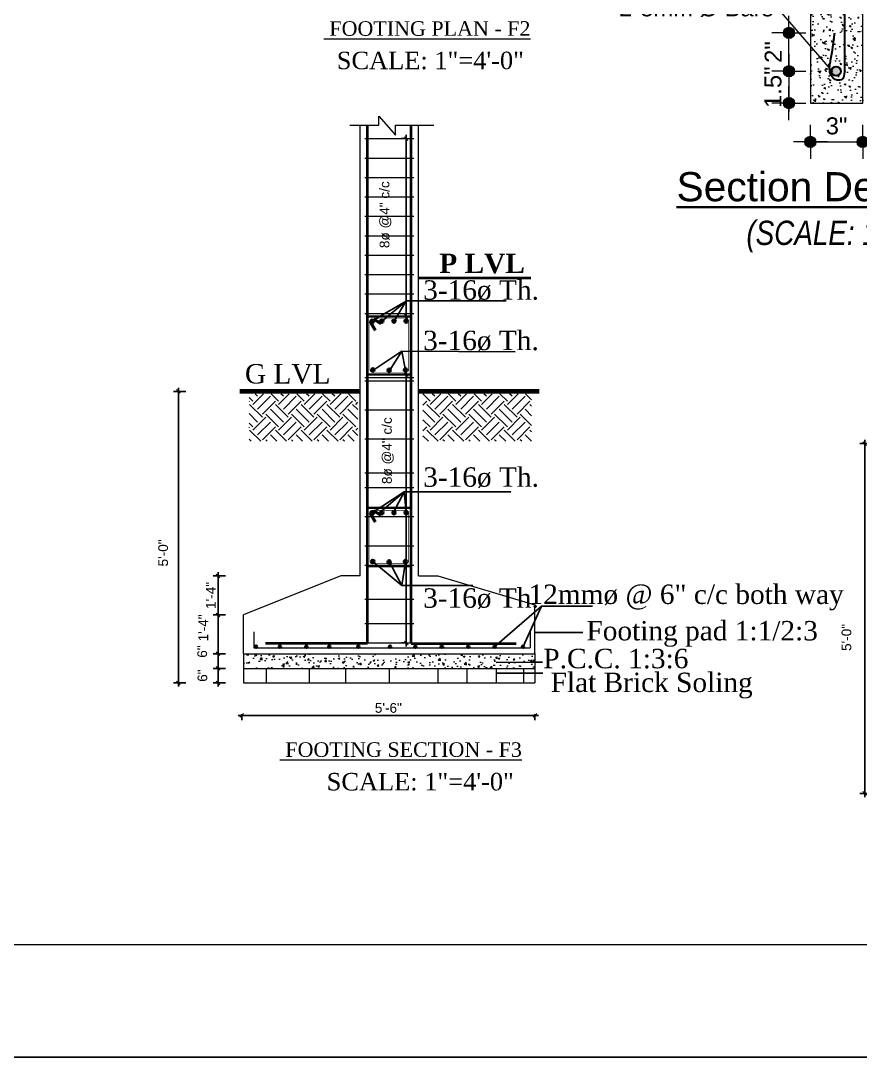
# Model space of a CAD drawing. Header units: inches. Extents: x 149715 to 156550, y -16726 to -14386.
# Drawn here: x 150400.6 to 150746.4, y -16726.3 to -16299.3 of the extents above; entities that cross this region are included whole.
import ezdxf

# ---------------------------------------------------------------- set-up
doc = ezdxf.new("R2010")
doc.units = ezdxf.units.IN
doc.header["$LTSCALE"] = 0.5
doc.header["$MEASUREMENT"] = 0
doc.header["$PDMODE"] = 66
for name, color, linetype, lineweight in [('COLUMN', 8, 'Continuous', 50), ('DIM_LINE', 165, 'Continuous', 15), ('Dimensions', 62, 'Continuous', 13), ('ELE1', 3, 'Continuous', 9), ('HACTH', 253, 'Continuous', 9), ('hatch', 9, 'Continuous', 5), ('ST-REINFOR', 201, 'Continuous', 40), ('STIRRUPS', 14, 'Continuous', 18), ('TEXT', 220, 'Continuous', 9), ('texts', 152, 'Continuous', 35), ('TRENCH', 1, 'Continuous', 35), ('WALL ELV', 20, 'Continuous', 20), ('WALL SEC', 2, 'Continuous', 35)]:
    doc.layers.add(name, color=color, linetype=linetype, lineweight=lineweight)
doc.layers.add('OUTLINE', color=116, linetype='Continuous')
doc.layers.add('REBARS', color=5, linetype='Continuous')
doc.styles.add('48', font='arial.ttf', dxfattribs={"height": 4})
doc.styles.add('arial', font='arial.ttf')
doc.styles.add('Capt 1', font='arial.ttf', dxfattribs={"height": 12})
doc.styles.add('Labels', font='arial.ttf', dxfattribs={"height": 8})
doc.styles.add('NIR', font='COPRGTL.TTF')
doc.styles.add('ordinary', font='ARIALN.TTF')
doc.styles.add('TIMES 48', font='times.ttf', dxfattribs={"height": 4})
doc.dimstyles.new('1-1n', dxfattribs={"dimtxt": 7, "dimasz": 1.75, "dimexe": 0, "dimexo": 0, "dimgap": 3, "dimtad": 1, "dimdec": 0, "dimlfac": 0.125, "dimzin": 11, "dimdsep": 46, "dimlunit": 4, "dimtxsty": 'arial', "dimblk": 'MY DOT', "dimcen": 5, "dimse1": 1, "dimse2": 1, "dimclrd": 256, "dimclre": 256, "dimclrt": 3, "dimadec": 0, "dimazin": 0, "dimtfac": 0.75, "dimtdec": 0, "dimtix": 1, "dimtmove": 0, "dimatfit": 3, "dimldrblk": 'Arrow2', "dimfxl": 0, "dimfrac": 1, "dimtolj": 1, "dimtzin": 0, "dimlwd": -1, "dimlwe": 9, "dimarcsym": 0})
doc.dimstyles.new('Copy of Standard', dxfattribs={"dimtxt": 9, "dimasz": 1, "dimexe": 1, "dimexo": 12, "dimgap": 1, "dimtad": 3, "dimdec": 0, "dimzin": 0, "dimdsep": 46, "dimlunit": 4, "dimtxsty": 'NIR', "dimcen": 0.09, "dimclrt": 2, "dimadec": 0, "dimazin": 0, "dimtfac": 1, "dimtdec": 0, "dimtofl": 0, "dimtmove": 2, "dimatfit": 0, "dimfxl": 1, "dimtolj": 1, "dimtzin": 0, "dimarcsym": 0})
doc.dimstyles.new('nir 48', dxfattribs={"dimscale": 0.5, "dimtxt": 4, "dimasz": 3, "dimexe": 4, "dimexo": 6, "dimgap": 2, "dimtad": 3, "dimdec": 0, "dimzin": 3, "dimlunit": 4, "dimtxsty": '48', "dimblk": 'OBLIQUE', "dimcen": 2.5, "dimdle": 3, "dimclrt": 3, "dimadec": 0, "dimazin": 0, "dimtfac": 1, "dimtdec": 0, "dimtmove": 2, "dimatfit": 3, "dimfxl": 1, "dimfxlon": 1, "dimarcsym": 0})

# ---------------------------------------------------------------- blocks, each defined once
blk = doc.blocks.new('MY DOT')
at = {"layer": 'Dimensions'}
blk.add_hatch(color=256, dxfattribs=at).paths.add_polyline_path([(-1.32, 0, 1), (1.32, 0, 1)])
for p, q in [((0, 0), (0, 4)), ((-4, 0), (4, 0)), ((0, 0), (0, -4))]:
    blk.add_line(p, q, dxfattribs=at)
blk.add_circle((0, 0), 1.32, dxfattribs=at)
blk = doc.blocks.new('*D132')
at = {"layer": 'Defpoints', "color": 0, "ltscale": 48, "transparency": 16777216}
for p in [(-201411.07, 8162.93), (-201389.5, 8162.93), (-201389.5, 8146.96)]:
    blk.add_point(p, dxfattribs=at)
at = {"layer": 'Dimensions', "ltscale": 48, "transparency": 16777216}
blk.add_line((-201409.32, 8146.96), (-201391.25, 8146.96), dxfattribs=at)
at = {"layer": 'Dimensions', "ltscale": 48, "transparency": 16777216, "xscale": 1.75, "yscale": 1.75, "zscale": 1.75, "rotation": 180}
blk.add_blockref('MY DOT', (-201411.07, 8146.96), dxfattribs=at)
at = {"layer": 'Dimensions', "ltscale": 48, "transparency": 16777216, "xscale": 1.75, "yscale": 1.75, "zscale": 1.75}
blk.add_blockref('MY DOT', (-201389.5, 8146.96), dxfattribs=at)
at = {"layer": 'Dimensions', "color": 3, "ltscale": 48, "transparency": 16777216, "insert": (-201400.28, 8153.53), "char_height": 7, "attachment_point": 5, "style": 'arial'}
blk.add_mtext('\\A1;3"', dxfattribs=at)
blk = doc.blocks.new('Arrow2')
for p, q in [((-4.1, 0.75), (-3.08, 0)), ((0, 0), (-4.1, 0.75)), ((-3.08, 0), (-4.1, -0.75)), ((-4.1, -0.75), (0, 0))]:
    blk.add_line(p, q)
blk.add_solid([(-4.1, 0.75), (0, 0), (-3.08, 0), (-4.1, -0.75)])
blk = doc.blocks.new('*D137')
at = {"layer": 'Defpoints', "color": 0, "ltscale": 48, "transparency": 16777216}
for p in [(-201400.45, 8176.08), (-201419.87, 8162.93), (-201411.07, 8162.93)]:
    blk.add_point(p, dxfattribs=at)
at = {"layer": 'Dimensions', "ltscale": 48, "transparency": 16777216}
for p, q in [((-201419.87, 8177.83), (-201419.87, 8179.58)), ((-201419.87, 8176.08), (-201419.87, 8162.93)), ((-201419.87, 8161.18), (-201419.87, 8159.43))]:
    blk.add_line(p, q, dxfattribs=at)
at = {"layer": 'Dimensions', "ltscale": 48, "transparency": 16777216, "xscale": 1.75, "yscale": 1.75, "zscale": 1.75}
for p, rotation in [((-201419.87, 8176.08), 270), ((-201419.87, 8162.93), 90)]:
    blk.add_blockref('MY DOT', p, dxfattribs=dict(at, rotation=rotation))
at = {"layer": 'Dimensions', "color": 3, "ltscale": 48, "transparency": 16777216, "insert": (-201426.44, 8169.51), "char_height": 7, "attachment_point": 5, "rotation": 90, "style": 'arial'}
blk.add_mtext('\\A1;1.5"', dxfattribs=at)
blk = doc.blocks.new('*D138')
at = {"layer": 'Defpoints', "color": 0, "ltscale": 48, "transparency": 16777216}
for p in [(-201419.87, 8191.88), (-201401.04, 8191.88), (-201414.64, 8176.08)]:
    blk.add_point(p, dxfattribs=at)
at = {"layer": 'Dimensions', "ltscale": 48, "transparency": 16777216}
blk.add_line((-201419.87, 8177.83), (-201419.87, 8190.13), dxfattribs=at)
at = {"layer": 'Dimensions', "ltscale": 48, "transparency": 16777216, "xscale": 1.75, "yscale": 1.75, "zscale": 1.75}
for p, rotation in [((-201419.87, 8191.88), 90), ((-201419.87, 8176.08), 270)]:
    blk.add_blockref('MY DOT', p, dxfattribs=dict(at, rotation=rotation))
at = {"layer": 'Dimensions', "color": 3, "ltscale": 48, "transparency": 16777216, "insert": (-201426.38, 8183.98), "char_height": 7, "attachment_point": 5, "rotation": 90, "style": 'arial'}
blk.add_mtext('\\A1;2"', dxfattribs=at)
blk = doc.blocks.new('_Oblique')
at = {"color": 0, "linetype": 'ByBlock', "lineweight": -2}
blk.add_line((-0.5, -0.5), (0.5, 0.5), dxfattribs=at)
blk = doc.blocks.new('*D966')
at = {"layer": 'Defpoints', "color": 0, "transparency": 16777216}
for p in [(150492.4, -16560.08), (150481.88, -16566.08), (150492.4, -16566.08)]:
    blk.add_point(p, dxfattribs=at)
at = {"layer": 'DIM_LINE', "color": 0, "lineweight": -2, "transparency": 16777216}
for p, q in [((150484.88, -16560.08), (150479.88, -16560.08)), ((150484.88, -16566.08), (150479.88, -16566.08))]:
    blk.add_line(p, q, dxfattribs=at)
at = {"layer": 'DIM_LINE', "color": 0, "linetype": 'ByBlock', "lineweight": -2, "transparency": 16777216}
blk.add_line((150481.88, -16558.58), (150481.88, -16567.58), dxfattribs=at)
at = {"layer": 'DIM_LINE', "color": 0, "lineweight": -2, "transparency": 16777216, "xscale": 1.5, "yscale": 1.5, "zscale": 1.5}
for p, rotation in [((150481.88, -16560.08), 90), ((150481.88, -16566.08), 270)]:
    blk.add_blockref('_Oblique', p, dxfattribs=dict(at, rotation=rotation))
at = {"layer": 'DIM_LINE', "color": 3, "transparency": 16777216, "insert": (150475.38, -16559.16), "char_height": 4, "attachment_point": 5, "rotation": 90, "style": '48'}
blk.add_mtext('6"', dxfattribs=at)
blk = doc.blocks.new('*D967')
at = {"layer": 'Defpoints', "color": 0, "transparency": 16777216}
for p in [(150490.77, -16451.98), (150465.56, -16572.08), (150480.88, -16572.08)]:
    blk.add_point(p, dxfattribs=at)
at = {"layer": 'DIM_LINE', "color": 0, "lineweight": -2, "transparency": 16777216}
for p, q in [((150468.56, -16451.98), (150463.56, -16451.98)), ((150468.56, -16572.08), (150463.56, -16572.08))]:
    blk.add_line(p, q, dxfattribs=at)
at = {"layer": 'DIM_LINE', "color": 0, "linetype": 'ByBlock', "lineweight": -2, "transparency": 16777216}
blk.add_line((150465.56, -16450.48), (150465.56, -16573.58), dxfattribs=at)
at = {"layer": 'DIM_LINE', "color": 0, "lineweight": -2, "transparency": 16777216, "xscale": 1.5, "yscale": 1.5, "zscale": 1.5}
for p, rotation in [((150465.56, -16451.98), 90), ((150465.56, -16572.08), 270)]:
    blk.add_blockref('_Oblique', p, dxfattribs=dict(at, rotation=rotation))
at = {"layer": 'DIM_LINE', "color": 3, "transparency": 16777216, "insert": (150459.29, -16518.53), "char_height": 4, "attachment_point": 5, "rotation": 90, "style": '48'}
blk.add_mtext('5\'-0"', dxfattribs=at)
blk = doc.blocks.new('*D996')
at = {"layer": 'Defpoints', "color": 0, "transparency": 16777216}
for p in [(150481.88, -16544.08), (150492.4, -16544.08), (150492.4, -16560.08)]:
    blk.add_point(p, dxfattribs=at)
at = {"layer": 'DIM_LINE', "color": 0, "linetype": 'ByBlock', "lineweight": -2, "transparency": 16777216}
blk.add_line((150481.88, -16561.58), (150481.88, -16542.58), dxfattribs=at)
at = {"layer": 'DIM_LINE', "color": 0, "lineweight": -2, "transparency": 16777216}
for p, q in [((150484.88, -16544.08), (150479.88, -16544.08)), ((150484.88, -16560.08), (150479.88, -16560.08))]:
    blk.add_line(p, q, dxfattribs=at)
at = {"layer": 'DIM_LINE', "color": 0, "lineweight": -2, "transparency": 16777216, "xscale": 1.5, "yscale": 1.5, "zscale": 1.5}
for p, rotation in [((150481.88, -16544.08), 90), ((150481.88, -16560.08), 270)]:
    blk.add_blockref('_Oblique', p, dxfattribs=dict(at, rotation=rotation))
at = {"layer": 'DIM_LINE', "color": 3, "transparency": 16777216, "insert": (150475.81, -16549.42), "char_height": 4, "attachment_point": 5, "rotation": 90, "style": '48'}
blk.add_mtext('1\'-4"', dxfattribs=at)
blk = doc.blocks.new('*D970')
at = {"layer": 'Defpoints', "color": 0, "transparency": 16777216}
for p in [(150492.4, -16566.08), (150481.88, -16572.08), (150492.4, -16572.08)]:
    blk.add_point(p, dxfattribs=at)
at = {"layer": 'DIM_LINE', "color": 0, "linetype": 'ByBlock', "lineweight": -2, "transparency": 16777216}
blk.add_line((150481.88, -16564.58), (150481.88, -16573.58), dxfattribs=at)
at = {"layer": 'DIM_LINE', "color": 0, "lineweight": -2, "transparency": 16777216}
for p, q in [((150484.88, -16566.08), (150479.88, -16566.08)), ((150484.88, -16572.08), (150479.88, -16572.08))]:
    blk.add_line(p, q, dxfattribs=at)
at = {"layer": 'DIM_LINE', "color": 0, "lineweight": -2, "transparency": 16777216, "xscale": 1.5, "yscale": 1.5, "zscale": 1.5}
for p, rotation in [((150481.88, -16566.08), 90), ((150481.88, -16572.08), 270)]:
    blk.add_blockref('_Oblique', p, dxfattribs=dict(at, rotation=rotation))
at = {"layer": 'DIM_LINE', "color": 3, "transparency": 16777216, "insert": (150475.47, -16569.08), "char_height": 4, "attachment_point": 5, "rotation": 90, "style": '48'}
blk.add_mtext('6"', dxfattribs=at)
blk = doc.blocks.new('*D971')
at = {"layer": 'Defpoints', "color": 0, "transparency": 16777216}
for p in [(150559.4, -16445.09), (150559.4, -16555.59), (150560.75, -16555.59)]:
    blk.add_point(p, dxfattribs=at)
at = {"layer": 'DIM_LINE', "color": 0, "lineweight": -2, "transparency": 16777216}
for p, q in [((150559.4, -16445.09), (150557.4, -16445.09)), ((150559.4, -16555.59), (150557.4, -16555.59))]:
    blk.add_line(p, q, dxfattribs=at)
at = {"layer": 'DIM_LINE', "color": 0, "linetype": 'ByBlock', "lineweight": -2, "transparency": 16777216}
blk.add_line((150559.4, -16443.59), (150559.4, -16557.09), dxfattribs=at)
at = {"layer": 'DIM_LINE', "color": 0, "lineweight": -2, "transparency": 16777216, "xscale": 1.5, "yscale": 1.5, "zscale": 1.5}
for p, rotation in [((150559.4, -16445.09), 90), ((150559.4, -16555.59), 270)]:
    blk.add_blockref('_Oblique', p, dxfattribs=dict(at, rotation=rotation))
at = {"layer": 'DIM_LINE', "color": 3, "transparency": 16777216, "insert": (150551.84, -16476.41), "char_height": 4, "attachment_point": 5, "rotation": 90, "style": '48'}
blk.add_mtext('8ø @4" c/c', dxfattribs=at)
blk = doc.blocks.new('*D972')
at = {"layer": 'Defpoints', "color": 0, "transparency": 16777216}
for p in [(150562.53, -16347.87), (150559.36, -16421.09), (150559.84, -16421.09)]:
    blk.add_point(p, dxfattribs=at)
at = {"layer": 'DIM_LINE', "color": 0, "linetype": 'ByBlock', "lineweight": -2, "transparency": 16777216}
blk.add_line((150559.36, -16346.37), (150559.36, -16422.59), dxfattribs=at)
at = {"layer": 'DIM_LINE', "color": 0, "lineweight": -2, "transparency": 16777216}
for p, q in [((150559.53, -16347.87), (150557.36, -16347.87)), ((150559.36, -16421.09), (150557.36, -16421.09))]:
    blk.add_line(p, q, dxfattribs=at)
at = {"layer": 'DIM_LINE', "color": 0, "lineweight": -2, "transparency": 16777216, "xscale": 1.5, "yscale": 1.5, "zscale": 1.5}
for p, rotation in [((150559.36, -16347.87), 90), ((150559.36, -16421.09), 270)]:
    blk.add_blockref('_Oblique', p, dxfattribs=dict(at, rotation=rotation))
at = {"layer": 'DIM_LINE', "color": 3, "transparency": 16777216, "insert": (150550.84, -16379.22), "char_height": 4, "attachment_point": 5, "rotation": 90, "style": '48'}
blk.add_mtext('8ø @4" c/c', dxfattribs=at)
blk = doc.blocks.new('*D997')
at = {"layer": 'Defpoints', "color": 0, "transparency": 16777216}
for p in [(150481.88, -16527.98), (150532.4, -16527.98), (150492.4, -16544.08)]:
    blk.add_point(p, dxfattribs=at)
at = {"layer": 'DIM_LINE', "color": 0, "linetype": 'ByBlock', "lineweight": -2, "transparency": 16777216}
blk.add_line((150481.88, -16545.58), (150481.88, -16526.48), dxfattribs=at)
at = {"layer": 'DIM_LINE', "color": 0, "lineweight": -2, "transparency": 16777216}
for p, q in [((150484.88, -16527.98), (150479.88, -16527.98)), ((150484.88, -16544.08), (150479.88, -16544.08))]:
    blk.add_line(p, q, dxfattribs=at)
at = {"layer": 'DIM_LINE', "color": 0, "lineweight": -2, "transparency": 16777216, "xscale": 1.5, "yscale": 1.5, "zscale": 1.5}
for p, rotation in [((150481.88, -16527.98), 90), ((150481.88, -16544.08), 270)]:
    blk.add_blockref('_Oblique', p, dxfattribs=dict(at, rotation=rotation))
at = {"layer": 'DIM_LINE', "color": 3, "transparency": 16777216, "insert": (150478.88, -16536.03), "char_height": 4, "attachment_point": 5, "rotation": 90, "style": '48'}
blk.add_mtext('1\'-4"', dxfattribs=at)
blk = doc.blocks.new('*D973')
at = {"layer": 'Defpoints', "color": 0, "transparency": 16777216}
for p in [(150491.64, -16572.08), (150612.4, -16572.08), (150612.4, -16585.45)]:
    blk.add_point(p, dxfattribs=at)
at = {"layer": 'DIM_LINE', "color": 0, "lineweight": -2, "transparency": 16777216}
for p, q in [((150490.14, -16585.45), (150613.9, -16585.45)), ((150491.64, -16584.95), (150491.64, -16587.45)), ((150612.4, -16584.95), (150612.4, -16587.45))]:
    blk.add_line(p, q, dxfattribs=at)
at = {"layer": 'DIM_LINE', "color": 0, "lineweight": -2, "transparency": 16777216, "xscale": 1.5, "yscale": 1.5, "zscale": 1.5, "rotation": 180}
blk.add_blockref('_Oblique', (150491.64, -16585.45), dxfattribs=at)
at = {"layer": 'DIM_LINE', "color": 0, "lineweight": -2, "transparency": 16777216, "xscale": 1.5, "yscale": 1.5, "zscale": 1.5}
blk.add_blockref('_Oblique', (150612.4, -16585.45), dxfattribs=at)
at = {"layer": 'DIM_LINE', "color": 3, "transparency": 16777216, "insert": (150552.02, -16582.41), "char_height": 4, "attachment_point": 5, "style": '48'}
blk.add_mtext('5\'-6"', dxfattribs=at)
blk = doc.blocks.new('*D977')
at = {"layer": 'Defpoints', "color": 0, "transparency": 16777216}
for p in [(150778.49, -16473.48), (150748.24, -16617.6), (150766.62, -16617.6)]:
    blk.add_point(p, dxfattribs=at)
at = {"layer": 'DIM_LINE', "color": 0, "lineweight": -2, "transparency": 16777216}
for p, q in [((150751.24, -16473.48), (150746.24, -16473.48)), ((150751.24, -16617.6), (150746.24, -16617.6))]:
    blk.add_line(p, q, dxfattribs=at)
at = {"layer": 'DIM_LINE', "color": 0, "linetype": 'ByBlock', "lineweight": -2, "transparency": 16777216}
blk.add_line((150748.24, -16471.98), (150748.24, -16619.1), dxfattribs=at)
at = {"layer": 'DIM_LINE', "color": 0, "lineweight": -2, "transparency": 16777216, "xscale": 1.5, "yscale": 1.5, "zscale": 1.5}
for p, rotation in [((150748.24, -16473.48), 90), ((150748.24, -16617.6), 270)]:
    blk.add_blockref('_Oblique', p, dxfattribs=dict(at, rotation=rotation))
at = {"layer": 'DIM_LINE', "color": 3, "transparency": 16777216, "insert": (150740.71, -16553.34), "char_height": 4, "attachment_point": 5, "rotation": 90, "style": '48'}
blk.add_mtext('5\'-0"', dxfattribs=at)
blk = doc.blocks.new('rsdf')
at = {"layer": 'hatch'}
h = blk.add_hatch(dxfattribs=at)
h.set_pattern_fill('AR-CONC', color=256, scale=1.111111, angle=90, style=0)
h.set_pattern_definition([(140, (-193903.1045, 10075.036), (0.697246, 7.9695576), [0.8333333, -9.1666667]), (85, (-193903.1045, 10075.036), (-8.3576904, -1.5416815), [0.6666667, -7.3333333]), (190.4514, (-193903.0464, 10075.7), (-7.6604394, 6.427882), [0.7082243, -7.790468]), (136.1842, (-193905.327, 10075.036), (1.8391, 11.858234), [1.25, -13.75]), (186.6356, (-193905.174, 10076.024), (-10.823532, 10.385141), [1.062337, -11.6857]), (81.1842, (-193905.327, 10075.036), (-10.82354, 10.385133), [1, -11]), (111, (-193904.771, 10076.147), (4.4735432, 6.6323006), [0.8333333, -9.1666667]), (56, (-193904.771, 10076.147), (-8.057223, 2.703504), [0.6666667, -7.3333333]), (161.4514, (-193904.3984, 10076.7), (-3.583672, 9.335807), [0.7082243, -7.790468]), (127.5, (-193903.1045, 10075.036), (-3.6988206, 0.1351095), [0, -7.2444444, 0, -7.4444444, 0, -7.3611111]), (97.5, (-193903.1045, 10075.036), (-4.3823524, 2.9229949), [0, -4.2444444, 0, -7.0777778, 0, -2.8055556]), (57.5, (-193903.1045, 10072.5584), (0.2506097, 5.9313604), [0, -2.7777778, 0, -8.6666667, 0, -11.5]), (47.5, (-193903.1045, 10071.447), (-1.1122776, 6.4798463), [0, -3.611111, 0, -5.7555556, 0, -8.1666667])])
edge = h.paths.add_edge_path()
edge.add_line((-195886.29, 20087.67), (-195886.29, 20081.07))
edge.add_spline(control_points=[(-195886.29, 20081.07), (-195885.39, 20080.56), (-195885.17, 20079.16), (-195884.97, 20077.72)], knot_values=[0.346925, 0.346925, 0.346925, 0.346925, 6.817747, 6.817747, 6.817747, 6.817747], degree=3, periodic=0)
edge.add_line((-195884.97, 20077.72), (-195884.97, 20053.18))
edge.add_line((-195884.97, 20053.18), (-195884.97, 20028.65))
edge.add_spline(control_points=[(-195884.97, 20028.65), (-195884.96, 20028.72), (-195884.95, 20028.8), (-195884.94, 20028.88)], knot_values=[0, 0, 0, 0, 0.346925, 0.346925, 0.346925, 0.346925], degree=3, periodic=0)
edge.add_spline(control_points=[(-195884.97, 20028.65), (-195885.17, 20027.15), (-195885.62, 20024.41), (-195890.01, 20025.51), (-195891.06, 20028.05), (-195891.17, 20029.55), (-195891.16, 20030.08)], knot_values=[0.346925, 0.346925, 0.346925, 0.346925, 7.044199, 13.082919, 18.277846, 21.153851, 21.153851, 21.153851, 21.153851], degree=3, periodic=0)
edge.add_line((-195891.16, 20030.08), (-195899.09, 20039.27))
edge.add_line((-195899.09, 20039.27), (-195899.09, 20015.67))
edge.add_line((-195899.09, 20015.67), (-195877.53, 20015.67))
edge.add_line((-195877.53, 20015.67), (-195877.53, 20087.67))
edge.add_line((-195877.53, 20087.67), (-195886.29, 20087.67))
edge = h.paths.add_edge_path()
edge.add_line((-195899.09, 20087.67), (-195899.09, 20067.64))
edge.add_line((-195899.09, 20067.64), (-195891.12, 20077.23))
edge.add_spline(control_points=[(-195891.12, 20077.23), (-195891.1, 20077.45), (-195890.94, 20078.62), (-195890.01, 20080.86), (-195887.21, 20081.56), (-195886.32, 20081.09), (-195886.29, 20081.07)], knot_values=[6.817747, 6.817747, 6.817747, 6.817747, 7.9818, 13.176726, 19.215447, 19.441899, 19.441899, 19.441899, 19.441899], degree=3, periodic=0)
edge.add_line((-195886.29, 20081.07), (-195886.29, 20087.67))
edge.add_line((-195886.29, 20087.67), (-195899.09, 20087.67))
edge = h.paths.add_edge_path(flags=17)
edge.add_line((-195899.09, 20067.64), (-195899.09, 20039.27))
edge.add_line((-195899.09, 20039.27), (-195890.35, 20029.14))
edge.add_arc((-195888.47, 20028.82), 1.9, 90, 170.2456, ccw=False)
edge.add_arc((-195888.47, 20028.82), 1.9, -90, 90, ccw=False)
edge.add_arc((-195888.47, 20028.82), 1.9, 170.2456, 270, ccw=False)
edge.add_line((-195890.35, 20029.14), (-195891.16, 20030.08))
edge.add_spline(control_points=[(-195891.16, 20030.08), (-195891.17, 20029.55), (-195891.06, 20028.05), (-195890.01, 20025.51), (-195885.62, 20024.41), (-195885.17, 20027.15), (-195884.97, 20028.65)], knot_values=[0.346925, 0.346925, 0.346925, 0.346925, 3.22293, 8.417856, 14.456577, 21.153851, 21.153851, 21.153851, 21.153851], degree=3, periodic=0)
edge.add_line((-195884.97, 20028.65), (-195884.97, 20053.18))
edge.add_line((-195884.97, 20053.18), (-195884.97, 20077.72))
edge.add_spline(control_points=[(-195884.97, 20077.72), (-195885.17, 20079.16), (-195885.39, 20080.56), (-195886.29, 20081.07)], knot_values=[0.346925, 0.346925, 0.346925, 0.346925, 6.817747, 6.817747, 6.817747, 6.817747], degree=3, periodic=0)
edge.add_spline(control_points=[(-195886.29, 20081.07), (-195886.32, 20081.09), (-195887.21, 20081.56), (-195890.01, 20080.86), (-195890.94, 20078.62), (-195891.1, 20077.45), (-195891.12, 20077.23)], knot_values=[6.817747, 6.817747, 6.817747, 6.817747, 7.044199, 13.082919, 18.277846, 19.441899, 19.441899, 19.441899, 19.441899], degree=3, periodic=0)
edge.add_line((-195891.12, 20077.23), (-195890.2, 20078.35))
edge.add_arc((-195888.47, 20077.55), 1.9, 90, 155.053, ccw=False)
edge.add_arc((-195888.47, 20077.55), 1.9, -90, 90, ccw=False)
edge.add_arc((-195888.47, 20077.55), 1.9, 155.053, 270, ccw=False)
edge.add_line((-195890.2, 20078.35), (-195899.09, 20067.64))
at = {"layer": 'REBARS', "ltscale": 0.1}
h = blk.add_hatch(color=256, dxfattribs=at)
edge = h.paths.add_edge_path()
edge.add_arc((-195888.47, 20028.82), 1.9, 0, 360)
edge = h.paths.add_edge_path()
edge.add_arc((-195888.47, 20077.55), 1.9, 0, 360)
at = {"layer": 'OUTLINE', "lineweight": 18, "ltscale": 0.1}
for p, q in [((-195886.29, 20081.07), (-195886.29, 20093.63)), ((-195889.5, 20079.19), (-195911.12, 20053.18)), ((-195889.86, 20028.58), (-195911.12, 20053.18))]:
    blk.add_line(p, q, dxfattribs=at)
blk.add_lwpolyline([(-195877.53, 20015.67), (-195877.53, 20087.67), (-195899.09, 20087.67), (-195899.09, 20015.67)], close=True, dxfattribs=at)
at = {"layer": 'REBARS', "lineweight": 30}
for p in [(-195884.97, 20077.72), (-195884.97, 20028.65)]:
    blk.add_line(p, (-195884.97, 20053.18), dxfattribs=at)
for centre in [(-195888.47, 20077.55), (-195888.47, 20028.82)]:
    blk.add_circle(centre, 1.9, dxfattribs=at)
for points in [[(-195884.94, 20077.49), (-195886.38, 20081.12), (-195889.66, 20080.42), (-195891.03, 20077.88), (-195891.11, 20075.37), (-195890.76, 20073.18), (-195889.06, 20061.74)], [(-195884.94, 20028.88), (-195886.38, 20025.24), (-195889.66, 20025.95), (-195891.03, 20028.49), (-195891.11, 20030.99), (-195890.76, 20033.18), (-195889.06, 20044.62)]]:
    blk.add_spline(points, degree=3, dxfattribs=at)
at = {"layer": 'texts', "color": 254, "ltscale": 0.1, "char_height": 7, "width": 117.8578, "attachment_point": 5, "style": 'Labels'}
for s, insert in [('6mm %%C Hooks\\P @ 6" c/c', (-195884.99, 20107.1)), ('2-8mm %%C Bars', (-195946.09, 20054.79))]:
    blk.add_mtext(s, dxfattribs=dict(at, insert=insert))
at = {"layer": 'texts', "ltscale": 0.1, "insert": (-195879.69, 19970.75), "char_height": 12, "width": 390.0866, "attachment_point": 5, "style": 'Capt 1'}
blk.add_mtext('{\\LSection Details - J-J\\P\\fArial Narrow|b0|i1|c0|p34;\\H0.8333x;\\l(SCALE: 1"=2\'-0")}', dxfattribs=at)
at = {"layer": 'Dimensions', "ltscale": 48}
for base, p1, p2, angle, text, picture, middle in [((-195907.89, 20044.62), (-195902.67, 20028.82), (-195889.06, 20044.62), 90, '2"', '*D138', (-195914.41, 20036.72)), ((-195907.89, 20015.67), (-195888.47, 20028.82), (-195899.09, 20015.67), 90, '1.5"', '*D137', (-195914.47, 20022.24)), ((-195877.53, 19999.69), (-195899.09, 20015.67), (-195877.53, 20015.67), 180, '3"', '*D132', (-195888.31, 20006.27))]:
    dim = blk.add_linear_dim(base=base, p1=p1, p2=p2, angle=angle, text=text, dimstyle='1-1n', dxfattribs=at)
    dim.commit()
    dim.dimension.update_dxf_attribs({"geometry": picture, "text_midpoint": middle, "insert": (5511.97, 11852.74)})

msp = doc.modelspace()

# ---------------------------------------------------------------- hatches: boundary and pattern name
at = {"layer": 'HACTH'}
h = msp.add_hatch(dxfattribs=at)
h.set_pattern_fill('AR-CONC', color=256, style=0)
h.set_pattern_definition([(50, (130611.245, -45866.1037), (7.1726018, -0.62752135), [0.75, -8.25]), (355, (130611.245, -45866.104), (-1.3875133, 7.5219213), [0.6, -6.6]), (100.4514, (130611.8425, -45866.156), (5.7850938, 6.8943954), [0.6374019, -7.0114211]), (46.1842, (130611.245, -45864.104), (10.6724105, -1.6551901), [1.125, -12.375]), (96.6356, (130612.134, -45864.242), (9.346627, 9.7411787), [0.956103, -10.51713]), (351.1842, (130611.245, -45864.104), (9.3466195, 9.741186), [0.9, -9.9]), (21, (130612.245, -45864.6037), (5.9690705, -4.0261889), [0.75, -8.25]), (326, (130612.245, -45864.604), (2.4331533, 7.2515005), [0.6, -6.6]), (71.4514, (130612.742, -45864.939), (8.4022263, 3.225305), [0.6374019, -7.0114211]), (37.5, (130611.2448, -45866.1037), (0.12159855, 3.32893854), [0, -6.52, 0, -6.7, 0, -6.625]), (7.5, (130611.2448, -45866.1037), (2.63069537, 3.94411712), [0, -3.82, 0, -6.37, 0, -2.525]), (327.5, (130609.0148, -45866.1037), (5.33822436, -0.22554872), [0, -2.5, 0, -7.8, 0, -10.35]), (317.5, (130608.0148, -45866.1037), (5.8318617, 1.0010498), [0, -3.25, 0, -5.18, 0, -7.35])])
h.paths.add_polyline_path([(150492.4, -16566.08), (150612.4, -16566.08), (150612.4, -16560.08), (150492.4, -16560.08)])
at = {"layer": 'hatch'}
h = msp.add_hatch(dxfattribs=at)
h.set_pattern_fill('EARTH', color=256, scale=30, angle=45, style=0)
h.set_pattern_definition([(45, (77537.353, -49713.027), (9e-16, 10.6066017), [7.5, -7.5]), (45, (77535.364, -49711.038), (9e-16, 10.6066017), [7.5, -7.5]), (45, (77533.3755, -49709.0495), (9e-16, 10.6066017), [7.5, -7.5]), (135, (77533.3755, -49707.724), (-10.6066017, 9e-16), [7.5, -7.5]), (135, (77535.364, -49705.735), (-10.6066017, 9e-16), [7.5, -7.5]), (135, (77537.353, -49703.746), (-10.6066017, 9e-16), [7.5, -7.5])])
h.paths.add_polyline_path([(150539.47, -16452.95), (150494.67, -16452.95), (150494.67, -16472.56), (150539.47, -16472.56)])
h = msp.add_hatch(dxfattribs=at)
h.set_pattern_fill('EARTH', color=256, scale=30, angle=45, style=0)
h.set_pattern_definition([(45, (77536.126, -49713.027), (9e-16, 10.6066017), [7.5, -7.5]), (45, (77534.1374, -49711.038), (9e-16, 10.6066017), [7.5, -7.5]), (45, (77532.149, -49709.0495), (9e-16, 10.6066017), [7.5, -7.5]), (135, (77532.149, -49707.724), (-10.6066017, 9e-16), [7.5, -7.5]), (135, (77534.1374, -49705.735), (-10.6066017, 9e-16), [7.5, -7.5]), (135, (77536.126, -49703.746), (-10.6066017, 9e-16), [7.5, -7.5])])
h.paths.add_polyline_path([(150611.04, -16452.95), (150566.24, -16452.95), (150566.24, -16472.56), (150611.04, -16472.56)])
at = {"layer": 'WALL SEC'}
for points in [[(150544.66, -16423.14, 1), (150546.1, -16423.14, 1)], [(150546.13, -16423.14, -1), (150544.69, -16423.14, -1)], [(150546.13, -16423.14, -1), (150544.69, -16423.14, -1)], [(150548.6, -16423.04, 1), (150550.04, -16423.04, 1)], [(150550.07, -16423.04, -1), (150548.63, -16423.04, -1)], [(150550.07, -16423.04, -1), (150548.63, -16423.04, -1)], [(150553.6, -16423.04, 1), (150555.04, -16423.04, 1)], [(150555.07, -16423.04, -1), (150553.63, -16423.04, -1)], [(150555.07, -16423.04, -1), (150553.63, -16423.04, -1)], [(150558.63, -16423.03, 1), (150560.07, -16423.03, 1)], [(150560.1, -16423.03, -1), (150558.66, -16423.03, -1)], [(150560.1, -16423.03, -1), (150558.66, -16423.03, -1)], [(150544.88, -16443.15, 1), (150546.32, -16443.15, 1)], [(150551.62, -16443.34, -1), (150553.06, -16443.34, -1)], [(150553.09, -16443.34, 1), (150551.65, -16443.34, 1)], [(150553.09, -16443.34, 1), (150551.65, -16443.34, 1)], [(150558.34, -16443.21, 1), (150559.78, -16443.21, 1)], [(150559.81, -16443.21, -1), (150558.37, -16443.21, -1)], [(150559.81, -16443.21, -1), (150558.37, -16443.21, -1)], [(150548.6, -16501.93, 1), (150550.04, -16501.93, 1)], [(150550.07, -16501.93, -1), (150548.63, -16501.93, -1)], [(150550.07, -16501.93, -1), (150548.63, -16501.93, -1)], [(150553.6, -16501.93, 1), (150555.04, -16501.93, 1)], [(150555.07, -16501.93, -1), (150553.63, -16501.93, -1)], [(150555.07, -16501.93, -1), (150553.63, -16501.93, -1)], [(150558.63, -16501.92, 1), (150560.07, -16501.92, 1)], [(150560.1, -16501.92, -1), (150558.66, -16501.92, -1)], [(150560.1, -16501.92, -1), (150558.66, -16501.92, -1)], [(150544.66, -16502.03, 1), (150546.1, -16502.03, 1)], [(150546.13, -16502.03, -1), (150544.69, -16502.03, -1)], [(150546.13, -16502.03, -1), (150544.69, -16502.03, -1)], [(150544.88, -16522.04, 1), (150546.32, -16522.04, 1)], [(150551.62, -16522.23, -1), (150553.06, -16522.23, -1)], [(150553.09, -16522.23, 1), (150551.65, -16522.23, 1)], [(150553.09, -16522.23, 1), (150551.65, -16522.23, 1)], [(150558.34, -16522.1, 1), (150559.78, -16522.1, 1)], [(150559.81, -16522.1, -1), (150558.37, -16522.1, -1)], [(150559.81, -16522.1, -1), (150558.37, -16522.1, -1)], [(150497.06, -16557.14, 0.407959), (150497.55, -16557.64), (150497.57, -16557.64, 0.407959), (150498.06, -16557.14, 1)], [(150506.88, -16557.14, 0.407959), (150507.37, -16557.64), (150507.39, -16557.64, 0.407959), (150507.88, -16557.14, 1)], [(150517.77, -16557.14, 0.407959), (150518.26, -16557.64), (150518.28, -16557.64, 0.407959), (150518.77, -16557.14, 1)], [(150527.21, -16557.14, 0.407959), (150527.7, -16557.64), (150527.72, -16557.64, 0.407959), (150528.21, -16557.14, 1)], [(150539.15, -16557.14, 0.407959), (150539.64, -16557.64), (150539.66, -16557.64, 0.407959), (150540.15, -16557.14, 1)], [(150552.23, -16557.14, 0.407959), (150552.72, -16557.64), (150552.75, -16557.64, 0.407959), (150553.23, -16557.14, 1)], [(150562.68, -16557.14, 0.407959), (150563.17, -16557.64), (150563.19, -16557.64, 0.407959), (150563.68, -16557.14, 1)], [(150573.55, -16557.14, 0.407959), (150574.04, -16557.64), (150574.06, -16557.64, 0.407959), (150574.55, -16557.14, 1)], [(150584.44, -16557.14, 0.407959), (150584.93, -16557.64), (150584.95, -16557.64, 0.407959), (150585.44, -16557.14, 1)], [(150595.35, -16557.14, 0.407959), (150595.84, -16557.64), (150595.86, -16557.64, 0.407959), (150596.35, -16557.14, 1)], [(150607.02, -16557.14, 0.407959), (150607.51, -16557.64), (150607.53, -16557.64, 0.407959), (150608.02, -16557.14, 1)]]:
    msp.add_hatch(color=256, dxfattribs=at).paths.add_polyline_path(points)

# ---------------------------------------------------------------- linework, layer by layer
at = {"layer": 'COLUMN'}
for p, q in [((150544.4, -16423.09), (150546.54, -16426.78)), ((150545.85, -16422.16), (150548.88, -16424.05)), ((150545.85, -16501.05), (150548.88, -16502.94)), ((150544.4, -16501.98), (150546.54, -16505.67))]:
    msp.add_line(p, q, dxfattribs=at)
at = {"layer": 'COLUMN', "const_width": 0.2}
for points in [[(150559.4, -16422.09), (150545.4, -16422.09, 0.414214), (150544.4, -16423.09), (150544.4, -16443.09, 0.414214), (150545.4, -16444.09), (150559.4, -16444.09, 0.414214), (150560.4, -16443.09), (150560.4, -16423.09, 0.414214)], [(150559.4, -16500.98), (150545.4, -16500.98, 0.414214), (150544.4, -16501.98), (150544.4, -16521.98, 0.414214), (150545.4, -16522.98), (150559.4, -16522.98, 0.414214), (150560.4, -16521.98), (150560.4, -16501.98, 0.414214)]]:
    msp.add_lwpolyline(points, format="xyb", close=True, dxfattribs=at)
at = {"layer": 'Defpoints'}
msp.add_lwpolyline([(152892.75, -14478.3), (149715.15, -14478.3), (149715.15, -16726.27), (152892.75, -16726.27)], close=True, dxfattribs=at)
at = {"layer": 'DIM_LINE', "const_width": 2}
for points in [[(150490.77, -16451.98), (150540.4, -16451.98)], [(150564.4, -16451.98), (150614.23, -16451.98)]]:
    msp.add_lwpolyline(points, dxfattribs=at)
at = {"layer": 'ELE1'}
msp.add_lwpolyline([(149761.47, -14524.62), (152846.43, -14524.62), (152846.43, -16679.95), (149761.47, -16679.95)], close=True, dxfattribs=at)
msp.add_lwpolyline([(149761.47, -14524.62), (152846.43, -14524.62), (152846.43, -16679.95), (149761.47, -16679.95)], close=True, dxfattribs=at)
at = {"layer": 'HACTH'}
for p, q in [((150501.69, -16566.08), (150501.69, -16572.08)), ((150519.4, -16566.08), (150519.4, -16572.08)), ((150519.4, -16566.08), (150519.4, -16572.08)), ((150534.4, -16566.08), (150534.4, -16572.08)), ((150552.4, -16566.08), (150552.4, -16572.08)), ((150572.4, -16566.08), (150572.4, -16572.08)), ((150584.4, -16566.08), (150584.4, -16572.08)), ((150596.4, -16566.08), (150596.4, -16572.08)), ((150607.72, -16566.08), (150607.72, -16572.08))]:
    msp.add_line(p, q, dxfattribs=at)
at = {"layer": 'hatch', "linetype": 'Continuous'}
msp.add_lwpolyline([(150536.12, -16342.41), (150548.12, -16342.41), (150548.11, -16338.63), (150554.97, -16346.51), (150554.97, -16342.41), (150570.81, -16342.41)], dxfattribs=at)
at = {"layer": 'ST-REINFOR'}
for p, q in [((150543.4, -16555.79), (150543.4, -16342.41)), ((150561.4, -16555.79), (150561.4, -16342.41)), ((150564.4, -16405.25), (150610.77, -16405.25)), ((150543.4, -16555.79), (150501.4, -16555.79)), ((150561.4, -16555.79), (150604.67, -16555.79))]:
    msp.add_line(p, q, dxfattribs=at)
at = {"layer": 'STIRRUPS'}
for p, q in [((150542.27, -16347.87), (150562.53, -16347.87)), ((150542.27, -16355.87), (150562.53, -16355.87)), ((150542.27, -16363.87), (150562.53, -16363.87)), ((150542.27, -16371.87), (150562.53, -16371.87)), ((150542.27, -16371.87), (150562.53, -16371.87)), ((150542.27, -16379.87), (150562.53, -16379.87)), ((150542.27, -16387.87), (150562.53, -16387.87)), ((150542.27, -16395.87), (150562.53, -16395.87)), ((150542.27, -16403.87), (150562.53, -16403.87)), ((150542.27, -16411.87), (150562.53, -16411.87)), ((150542.27, -16419.87), (150562.58, -16419.87)), ((150542.27, -16446.21), (150562.53, -16446.21)), ((150542.27, -16447.59), (150562.53, -16447.59)), ((150542.27, -16459.59), (150562.53, -16459.59)), ((150542.27, -16471.59), (150562.53, -16471.59)), ((150542.27, -16485.59), (150562.53, -16485.59)), ((150542.27, -16491.59), (150562.53, -16491.59)), ((150542.27, -16491.59), (150562.53, -16491.59)), ((150542.27, -16503.59), (150562.53, -16503.59)), ((150542.27, -16515.59), (150562.53, -16515.59)), ((150542.27, -16523.59), (150562.53, -16523.59)), ((150542.27, -16523.59), (150562.53, -16523.59)), ((150542.27, -16523.59), (150562.53, -16523.59)), ((150542.27, -16537.59), (150562.53, -16537.59)), ((150542.27, -16547.59), (150562.53, -16547.59)), ((150542.27, -16555.59), (150562.53, -16555.59))]:
    msp.add_line(p, q, dxfattribs=at)
at = {"layer": 'TRENCH'}
for points in [[(150561.4, -16421.09), (150543.4, -16421.09), (150543.4, -16445.09), (150561.4, -16445.09)], [(150561.4, -16499.98), (150543.4, -16499.98), (150543.4, -16523.98), (150561.4, -16523.98)]]:
    msp.add_lwpolyline(points, close=True, dxfattribs=at)
at = {"layer": 'WALL ELV'}
for p, q in [((150540.4, -16527.98), (150540.4, -16342.41)), ((150564.4, -16527.98), (150564.4, -16342.41)), ((150532.4, -16527.98), (150492.4, -16544.08)), ((150540.4, -16527.98), (150532.4, -16527.98)), ((150564.4, -16527.98), (150572.4, -16527.98)), ((150572.4, -16527.98), (150612.4, -16539.98)), ((150612.4, -16559.98), (150612.4, -16539.98)), ((150492.4, -16560.08), (150492.4, -16544.08)), ((150496.56, -16551.09), (150496.56, -16557.64)), ((150610.4, -16551.09), (150610.4, -16557.64)), ((150492.4, -16560.08), (150492.4, -16566.08)), ((150492.4, -16560.08), (150612.4, -16560.08)), ((150496.56, -16557.64), (150610.4, -16557.64)), ((150612.4, -16559.98), (150612.4, -16572.08)), ((150492.4, -16566.08), (150492.4, -16572.08)), ((150492.4, -16566.08), (150612.4, -16566.08)), ((150492.4, -16572.08), (150612.4, -16572.08))]:
    msp.add_line(p, q, dxfattribs=at)
at = {"layer": 'WALL SEC'}
for centre, radius in [((150545.38, -16423.14), 0.72), ((150545.41, -16423.14), 0.72), ((150545.41, -16423.14), 0.72), ((150549.32, -16423.04), 0.72), ((150549.35, -16423.04), 0.72), ((150549.35, -16423.04), 0.72), ((150554.32, -16423.04), 0.72), ((150554.35, -16423.04), 0.72), ((150554.35, -16423.04), 0.72), ((150559.35, -16423.03), 0.72), ((150559.38, -16423.03), 0.72), ((150559.38, -16423.03), 0.72), ((150545.6, -16443.16), 0.72), ((150552.34, -16443.34), 0.72), ((150552.37, -16443.34), 0.72), ((150552.37, -16443.34), 0.72), ((150559.06, -16443.21), 0.72), ((150559.09, -16443.21), 0.72), ((150559.09, -16443.21), 0.72), ((150549.32, -16501.93), 0.72), ((150549.35, -16501.93), 0.72), ((150549.35, -16501.93), 0.72), ((150554.32, -16501.93), 0.72), ((150554.35, -16501.93), 0.72), ((150554.35, -16501.93), 0.72), ((150559.35, -16501.92), 0.72), ((150559.38, -16501.92), 0.72), ((150559.38, -16501.92), 0.72), ((150545.38, -16502.03), 0.72), ((150545.41, -16502.03), 0.72), ((150545.41, -16502.03), 0.72), ((150545.6, -16522.05), 0.72), ((150552.34, -16522.23), 0.72), ((150552.37, -16522.23), 0.72), ((150552.37, -16522.23), 0.72), ((150559.06, -16522.1), 0.72), ((150559.09, -16522.1), 0.72), ((150559.09, -16522.1), 0.72), ((150497.56, -16557.14), 0.5), ((150507.38, -16557.14), 0.5), ((150518.27, -16557.14), 0.5), ((150527.71, -16557.14), 0.5), ((150539.65, -16557.14), 0.5), ((150552.73, -16557.14), 0.5), ((150563.18, -16557.14), 0.5), ((150574.05, -16557.14), 0.5), ((150584.94, -16557.14), 0.5), ((150595.85, -16557.14), 0.5), ((150607.52, -16557.14), 0.5)]:
    msp.add_circle(centre, radius, dxfattribs=at)

# ---------------------------------------------------------------- block references
msp.add_blockref('rsdf', (346624.93, -36348.94))

# ---------------------------------------------------------------- texts
at = {"char_height": 8, "attachment_point": 5, "style": 'ordinary'}
for s, insert, width in [('{\\fTimes New Roman|b1|i0|c0|p18;P LVL}', (150590.63, -16399.35), 288.9594), ('{\\fTimes New Roman|b0|i0|c0|p18;G LVL}', (150510.56, -16444.84), 91.1101)]:
    msp.add_mtext(s, dxfattribs=dict(at, insert=insert, width=width))
at = {"layer": 'TEXT', "style": 'TIMES 48'}
for s, p in [('%%U FOOTING PLAN - F2', (150525.45, -16305.53)), ('%%U FOOTING SECTION - F3', (150507.32, -16602.53))]:
    msp.add_text(s, height=6, dxfattribs=at).set_placement(p)
at = {"layer": 'TEXT', "char_height": 7.2, "width": 216.4317, "attachment_point": 5, "style": 'TIMES 48'}
for insert in [(150569.32, -16315.76), (150565.16, -16612.83)]:
    msp.add_mtext('SCALE: 1"=4\'-0"', dxfattribs=dict(at, insert=insert))
at = {"layer": 'TEXT', "char_height": 8, "attachment_point": 7, "style": 'TIMES 48'}
for s, insert in [('3-16ø Th.', (150566.37, -16414.74)), ('3-16ø Th.', (150566.34, -16435.51)), ('3-16ø Th.', (150566.37, -16491.78)), ('12mmø @ 6" c/c both way', (150609.75, -16542.21)), ('3-16ø Th.', (150566.34, -16541.6)), ('Footing pad 1:1/2:3', (150633.61, -16557.2)), ('P.C.C. 1:3:6', (150615.85, -16566.2)), ('Flat Brick Soling', (150618.85, -16578.48))]:
    msp.add_mtext(s, dxfattribs=dict(at, insert=insert))

# ---------------------------------------------------------------- dimensions: what is measured, and where the dimension line sits
at = {"layer": 'DIM_LINE'}
for base, p1, p2, angle, text, picture, middle in [((150559.36, -16421.09), (150562.53, -16347.87), (150559.84, -16421.09), 270, '8ø @4" c/c', '*D972', (150550.84, -16379.22)), ((150559.4, -16555.59), (150559.4, -16445.09), (150560.75, -16555.59), 270, '8ø @4" c/c', '*D971', (150551.84, -16476.41)), ((150465.56, -16572.08), (150490.77, -16451.98), (150480.88, -16572.08), 90, '5\'-0"', '*D967', (150459.29, -16518.53)), ((150748.24, -16617.6), (150778.49, -16473.48), (150766.62, -16617.6), 90, '5\'-0"', '*D977', (150740.71, -16553.34))]:
    dim = msp.add_linear_dim(base=base, p1=p1, p2=p2, angle=angle, text=text, dimstyle='nir 48', override={"dimtxt": 2, "dimfxl": 6, "dimfxlon": 1, "dimarcsym": 1}, dxfattribs=at)
    dim.commit()
    dim.dimension.update_dxf_attribs({"geometry": picture, "text_midpoint": middle, "dimtype": 160})
dim = msp.add_linear_dim(base=(150481.88, -16527.98), p1=(150492.4, -16544.08), p2=(150532.4, -16527.98), angle=90, dimstyle='nir 48', override={"dimtxt": 2, "dimfxl": 6, "dimfxlon": 1, "dimarcsym": 1}, dxfattribs=at)
dim.commit()
dim.dimension.update_dxf_attribs({"geometry": '*D997', "text_midpoint": (150478.88, -16536.03)})
for base, p1, p2, picture, middle in [((150481.88, -16544.08), (150492.4, -16560.08), (150492.4, -16544.08), '*D996', (150475.81, -16549.42)), ((150481.88, -16566.08), (150492.4, -16560.08), (150492.4, -16566.08), '*D966', (150475.38, -16559.16)), ((150481.88, -16572.08), (150492.4, -16566.08), (150492.4, -16572.08), '*D970', (150475.47, -16569.08))]:
    dim = msp.add_linear_dim(base=base, p1=p1, p2=p2, angle=90, dimstyle='nir 48', override={"dimtxt": 2, "dimfxl": 6, "dimfxlon": 1, "dimarcsym": 1}, dxfattribs=at)
    dim.commit()
    dim.dimension.update_dxf_attribs({"geometry": picture, "text_midpoint": middle, "dimtype": 160})
dim = msp.add_linear_dim(base=(150612.4, -16585.45), p1=(150491.64, -16572.08), p2=(150612.4, -16572.08), text='5\'-6"', dimstyle='nir 48', dxfattribs=at)
dim.commit()
dim.dimension.update_dxf_attribs({"geometry": '*D973', "text_midpoint": (150552.02, -16582.41)})

# ---------------------------------------------------------------- leaders
at = {"layer": 'hatch', "linetype": 'Continuous'}
for points in [[(150545.41, -16422.92), (150559.36, -16414.83), (150595.52, -16414.74)], [(150549.35, -16423.04), (150559.36, -16414.83), (150595.52, -16414.74)], [(150554.35, -16423.04), (150559.41, -16414.74), (150600.52, -16414.74)], [(150559.38, -16423.23), (150559.36, -16414.83), (150595.52, -16414.74)], [(150545.6, -16443.43), (150557.55, -16435.49), (150604.26, -16435.7)], [(150552.37, -16443.61), (150557.55, -16435.49), (150604.26, -16435.7)], [(150559.09, -16443.37), (150557.55, -16435.49), (150604.26, -16435.7)], [(150545.41, -16502.03), (150558.53, -16493.42), (150595.52, -16493.42)], [(150549.34, -16501.21), (150558.53, -16493.42), (150602.45, -16493.42)], [(150554.33, -16501.67), (150558.53, -16493.42), (150592.69, -16493.36)], [(150559.38, -16501.73), (150558.53, -16493.42), (150597.73, -16493.42)], [(150545.6, -16522.05), (150557.55, -16531.98), (150586.78, -16531.95)], [(150552.35, -16522.04), (150557.55, -16531.98), (150586.78, -16531.95)], [(150559.09, -16522.1), (150557.55, -16531.98), (150586.78, -16531.95)], [(150595.85, -16557.14), (150615.15, -16540.51), (150636.14, -16540.46)], [(150607.52, -16557.14), (150615.15, -16540.51), (150636.14, -16540.46)], [(150612.41, -16551.27), (150627.18, -16551.27), (150632.11, -16551.27)], [(150596.42, -16563.62), (150611.23, -16563.48), (150615.51, -16563.47)], [(150596.4, -16568.08), (150611.35, -16568.04), (150615.62, -16568.04)]]:
    msp.add_leader(points, dimstyle='Copy of Standard', override={"dimasz": 2, "dimtad": 0}, dxfattribs=at)

doc.saveas('drawing.dxf')
